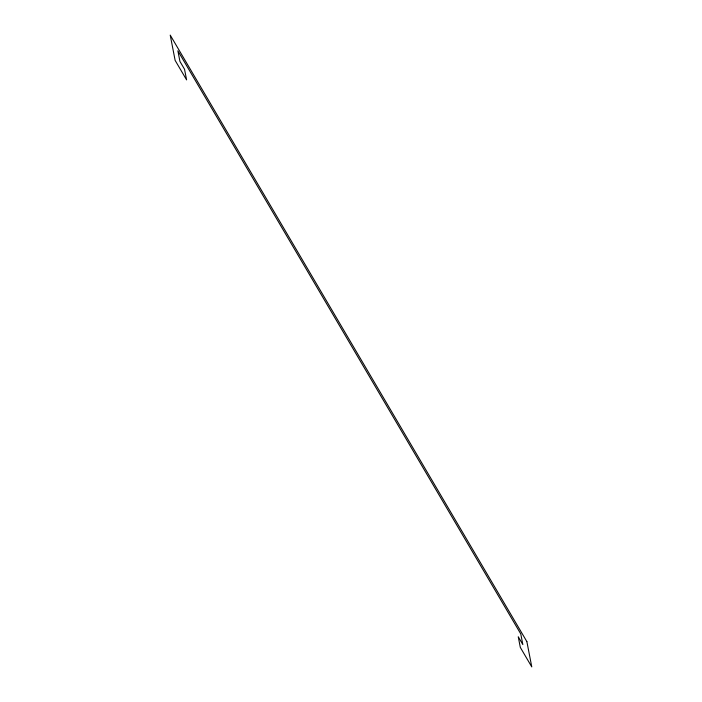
<?xml version="1.0" encoding="UTF-8"?>
<svg xmlns="http://www.w3.org/2000/svg" width="702" height="702" viewBox="0 0 702 702"><rect width="100%" height="100%" fill="white"/><g stroke="black" fill="none" stroke-linecap="round" stroke-linejoin="round"><path stroke-width="1.05" d="M526.869 641.61L170.217 35.1L175.131 60.39L186.6 79.888L184.529 69.244L179.949 61.451L177.878 50.807L520.77 633.924L522.832 644.568L518.251 636.767L520.314 647.402L531.783 666.9L526.869 641.61"/></g></svg>
